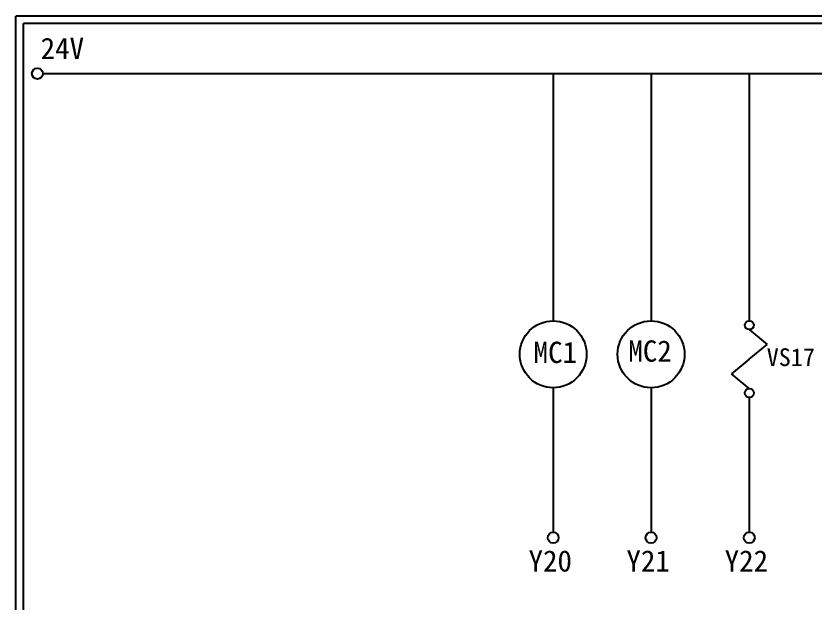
# Model space of a CAD drawing. Extents: x 889 to 1176, y 251 to 455.
# Drawn here: x 889.1 to 1024.4, y 355.8 to 455.2 of the extents above; entities that cross this region are included whole.
import ezdxf

# ---------------------------------------------------------------- set-up
doc = ezdxf.new("R2010")
doc.units = 0
doc.layers.add('圖框層', color=7, linetype='CONTINUOUS')
doc.layers.add('標尺寸層', color=3, linetype='CONTINUOUS')
doc.styles.add('STSL', font='kaiu.ttf')

msp = doc.modelspace()

# ---------------------------------------------------------------- linework, layer by layer
at = {"layer": '圖框層', "color": 7}
for p, q in [((1176.07, 455.16), (889.07, 455.16)), ((889.07, 251.2), (889.07, 455.16)), ((1174.82, 453.91), (890.32, 453.91)), ((890.32, 252.44), (890.32, 453.91))]:
    msp.add_line(p, q, dxfattribs=at)
at = {"layer": '標尺寸層', "color": 7}
for p, q in [((893.61, 445.42), (1171.21, 445.42)), ((979.96, 445.42), (979.96, 403.59)), ((996.52, 445.42), (996.52, 403.59)), ((1013.14, 445.42), (1013.14, 403.59)), ((1013.14, 402.09), (1016.14, 399.6)), ((1013.14, 397.11), (1016.14, 399.6)), ((1013.14, 397.11), (1010.13, 394.62)), ((1013.14, 392.13), (1010.13, 394.62)), ((979.96, 392.26), (979.96, 367.81)), ((996.52, 392.26), (996.52, 367.81)), ((1013.14, 390.63), (1013.14, 367.81))]:
    msp.add_line(p, q, dxfattribs=at)
for centre, radius in [((892.69, 445.42), 0.92), ((979.96, 397.92), 5.66), ((996.52, 397.92), 5.66), ((1013.14, 402.84), 0.751), ((1013.14, 391.38), 0.751), ((979.96, 366.89), 0.92), ((996.52, 366.89), 0.92), ((1013.14, 366.89), 0.92)]:
    msp.add_circle(centre, radius, dxfattribs=at)

# ---------------------------------------------------------------- texts
at = {"layer": '圖框層', "color": 4, "style": 'STSL'}
for s, height, p in [('24V', 3.6, (893.24, 447.88)), ('MC1', 3.6, (976.64, 396.45)), ('MC2', 3.6, (992.68, 396.67)), ('VS17', 3, (1016.08, 395.93)), ('Y20 ', 3.6, (975.79, 361.15)), ('Y21 ', 3.6, (992.35, 361.15)), ('Y22 ', 3.6, (1008.97, 361.15))]:
    msp.add_text(s, height=height, dxfattribs=at).set_placement(p)

doc.saveas('drawing.dxf')
